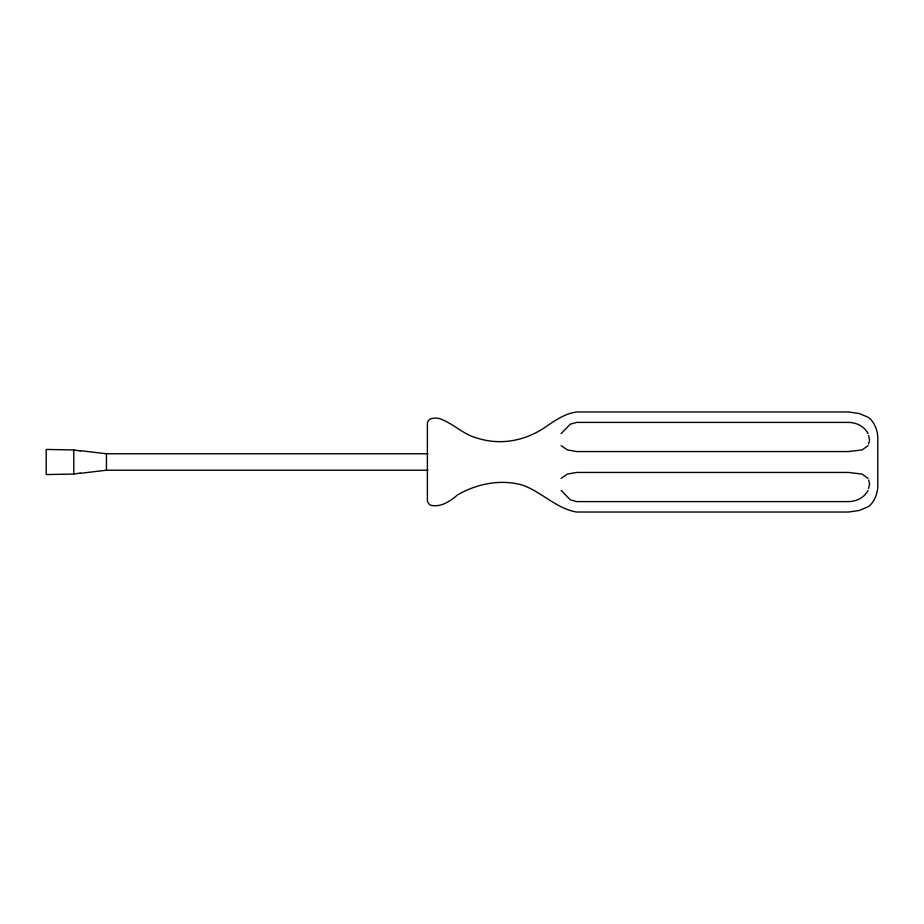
<?xml version="1.0" encoding="UTF-8"?>
<svg xmlns="http://www.w3.org/2000/svg" width="924" height="924" viewBox="0 0 924 924"><rect width="100%" height="100%" fill="white"/><g stroke="black" fill="none" stroke-linecap="round" stroke-linejoin="round"><path stroke-width="1.39" d="M868.606 488.461L869.6 483.922L868.606 480.018M868.606 443.982L869.6 440.078L868.606 435.539M868.052 490.401C864.356 497.609 856.363 501.57 848.463 501.593L576.668 501.593L570.316 499.815L561.134 490.401M561.134 433.599L570.316 424.185L576.668 422.407L848.463 422.407C856.363 422.43 864.356 426.391 868.052 433.599M868.052 445.645L862.115 449.919L848.463 451.559L576.668 451.559L567.348 449.919L561.134 445.645M561.134 478.355L567.348 474.081L576.668 472.441L848.463 472.441L862.115 474.081L868.052 478.355M868.052 506.756L859.297 510.464L848.463 512.035L576.668 512.035C556.34 508.685 541.626 491.868 522.476 485.1C500.496 478.99 477.373 483.645 457.773 494.721C450.277 501.085 441.603 507.322 431.196 505.393C428.967 504.666 427.362 502.437 427.385 500.08L427.385 423.92C427.362 417.844 435.146 417.429 439.501 418.607C453.026 423.204 463.167 434.603 477.5 438.195C501.074 445.714 526.091 440.621 546.153 426.576C555.405 420.224 565.292 413.455 576.668 411.965L848.463 411.965L859.297 413.536L868.052 417.244M868.606 506.479C874.358 501.986 877.176 494.409 877.8 487.294L877.8 436.706C877.176 429.591 874.358 422.014 868.606 417.521M80.319 450.993L73.793 449.942L46.2 449.434L46.2 474.566L73.793 474.058L80.319 473.007M80.319 473.331L106.445 470.224L427.893 470.224M80.319 450.669L106.445 453.776L427.893 453.776M106.445 453.776L106.445 470.224M73.793 449.942L73.793 474.058"/></g></svg>
